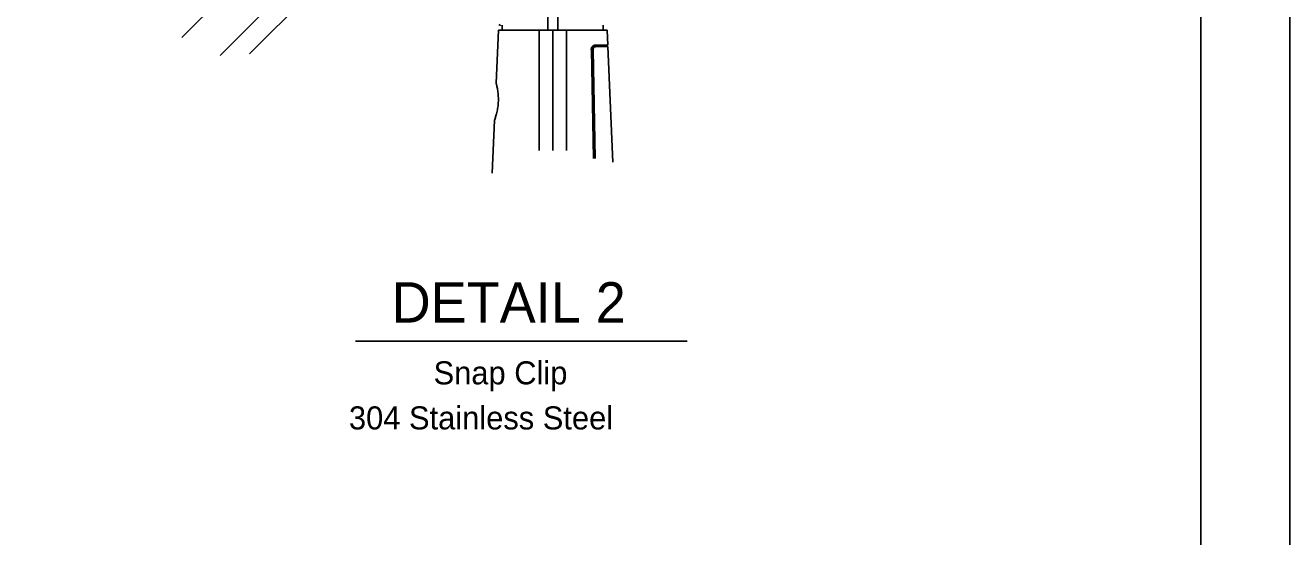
# Model space of a CAD drawing. Extents: x 1000 to 1039.6, y 995.1 to 1022.
# Drawn here: x 1026.88 to 1034, y 1005.41 to 1008.29 of the extents above; entities that cross this region are included whole.
import ezdxf

# ---------------------------------------------------------------- set-up
doc = ezdxf.new("R2010")
doc.units = 0
for name, color, linetype in [('D_BATCH_PLOT', 7, 'Continuous'), ('D_SHEET', 7, 'Continuous'), ('Default', 7, 'Continuous'), ('Working Level 1', 7, 'Continuous')]:
    doc.layers.add(name, color=color, linetype=linetype)

msp = doc.modelspace()

# ---------------------------------------------------------------- linework, layer by layer
at = {"layer": 'D_BATCH_PLOT'}
msp.add_lwpolyline([(1000, 1000), (1034, 1000), (1034, 1022), (1000, 1022)], close=True, dxfattribs=at)
at = {"layer": 'D_SHEET'}
for p, q in [((1034, 1000), (1034, 1022)), ((1033.5, 1000.5), (1033.5, 1021.5))]:
    msp.add_line(p, q, dxfattribs=at)
at = {"layer": 'Default'}
for p, q in [((1029.8206, 1010.2033), (1029.8206, 1008.2597)), ((1029.8763, 1008.2597), (1029.8763, 1010.2033)), ((1028.1405, 1008.1258), (1029.6659, 1009.6512)), ((1027.7598, 1008.2179), (1029.055, 1009.5131)), ((1027.9748, 1008.1177), (1029.2746, 1009.4175)), ((1029.542, 1008.2597), (1029.529, 1007.962)), ((1029.7718, 1008.2597), (1029.542, 1008.2597)), ((1029.5641, 1008.2875), (1029.5641, 1008.2597)), ((1029.7718, 1008.2597), (1029.7718, 1007.5828)), ((1029.7718, 1008.2597), (1029.8485, 1008.2597)), ((1029.8485, 1007.5815), (1029.8485, 1008.2597)), ((1029.8485, 1008.2597), (1029.9251, 1008.2597)), ((1029.9251, 1007.5828), (1029.9251, 1008.2597)), ((1030.1549, 1008.2597), (1029.9251, 1008.2597)), ((1030.1328, 1008.2597), (1030.1328, 1008.2875)), ((1030.1586, 1008.1761), (1030.1549, 1008.2597)), ((1030.1542, 1008.1737), (1030.0869, 1008.1737)), ((1030.0903, 1008.1761), (1030.0885, 1008.176)), ((1030.0885, 1008.176), (1030.1564, 1008.176)), ((1030.1586, 1008.1761), (1030.0903, 1008.1761)), ((1030.1545, 1008.1672), (1030.1542, 1008.1737)), ((1030.1564, 1008.176), (1030.1586, 1008.1761)), ((1030.0666, 1008.1494), (1030.0773, 1007.5365)), ((1030.0754, 1008.149), (1030.0867, 1007.5361)), ((1030.159, 1008.1672), (1030.0908, 1008.1672)), ((1030.1874, 1007.5163), (1030.159, 1008.1672)), ((1029.5199, 1007.753), (1029.5069, 1007.4548))]:
    msp.add_line(p, q, dxfattribs=at)
msp.add_arc((1030.1565, 1008.1737), 0.00223, 92.5, 182.5, dxfattribs=at)
for points in [[(1029.5453, 1008.2925), (1029.5479, 1008.2909), (1029.5511, 1008.2891), (1029.5542, 1008.2873), (1029.5546, 1008.2871)], [(1030.0651, 1008.1493), (1030.0651, 1008.1493), (1030.065, 1008.1517), (1030.0656, 1008.1564), (1030.0684, 1008.1635), (1030.0736, 1008.1704), (1030.0809, 1008.175), (1030.0861, 1008.1759), (1030.0885, 1008.176), (1030.0885, 1008.176)], [(1030.0903, 1008.1761), (1030.0884, 1008.1759), (1030.0834, 1008.1755), (1030.0762, 1008.1713), (1030.0704, 1008.1643), (1030.0671, 1008.157), (1030.0668, 1008.1518), (1030.0666, 1008.1494)], [(1030.0869, 1008.1737), (1030.0846, 1008.1735), (1030.0801, 1008.1731), (1030.0759, 1008.1698), (1030.0738, 1008.1682)], [(1030.0885, 1008.176), (1030.0883, 1008.1759), (1030.088, 1008.1759), (1030.0876, 1008.1756), (1030.0873, 1008.1752), (1030.087, 1008.1747), (1030.0869, 1008.1742), (1030.0869, 1008.1738), (1030.0869, 1008.1737)], [(1030.0651, 1008.1491), (1030.0649, 1008.1491), (1030.0646, 1008.1492), (1030.0644, 1008.1492), (1030.0644, 1008.1492), (1030.0645, 1008.1493), (1030.0647, 1008.1493), (1030.0649, 1008.1493), (1030.0651, 1008.1493)], [(1030.0908, 1008.1672), (1030.0887, 1008.1669), (1030.0849, 1008.1663), (1030.0801, 1008.1625), (1030.077, 1008.1578), (1030.0755, 1008.1532), (1030.0754, 1008.1503), (1030.0754, 1008.149)], [(1029.5292, 1007.962), (1029.5292, 1007.9622), (1029.5287, 1007.964), (1029.5308, 1007.9564), (1029.5351, 1007.9394), (1029.5401, 1007.912), (1029.5429, 1007.8783), (1029.5417, 1007.8427), (1029.5367, 1007.809), (1029.5321, 1007.7915), (1029.5298, 1007.7826)], [(1029.5298, 1007.7826), (1029.5276, 1007.7753), (1029.5232, 1007.7607), (1029.5197, 1007.7514), (1029.5202, 1007.7527), (1029.5203, 1007.753)]]:
    msp.add_open_spline(points, degree=3, dxfattribs=at)
at = {"layer": 'Working Level 1'}
msp.add_line((1028.7382, 1006.5077), (1030.6052, 1006.5077), dxfattribs=at)

# ---------------------------------------------------------------- texts
for s, height, p in [('DETAIL 2', 0.22752, (1028.9412, 1006.6123)), ('Snap Clip', 0.13, (1029.1772, 1006.2641)), ('304 Stainless Steel', 0.13, (1028.7003, 1006.0102))]:
    msp.add_text(s, height=height, dxfattribs=at).set_placement(p)

doc.saveas('drawing.dxf')
